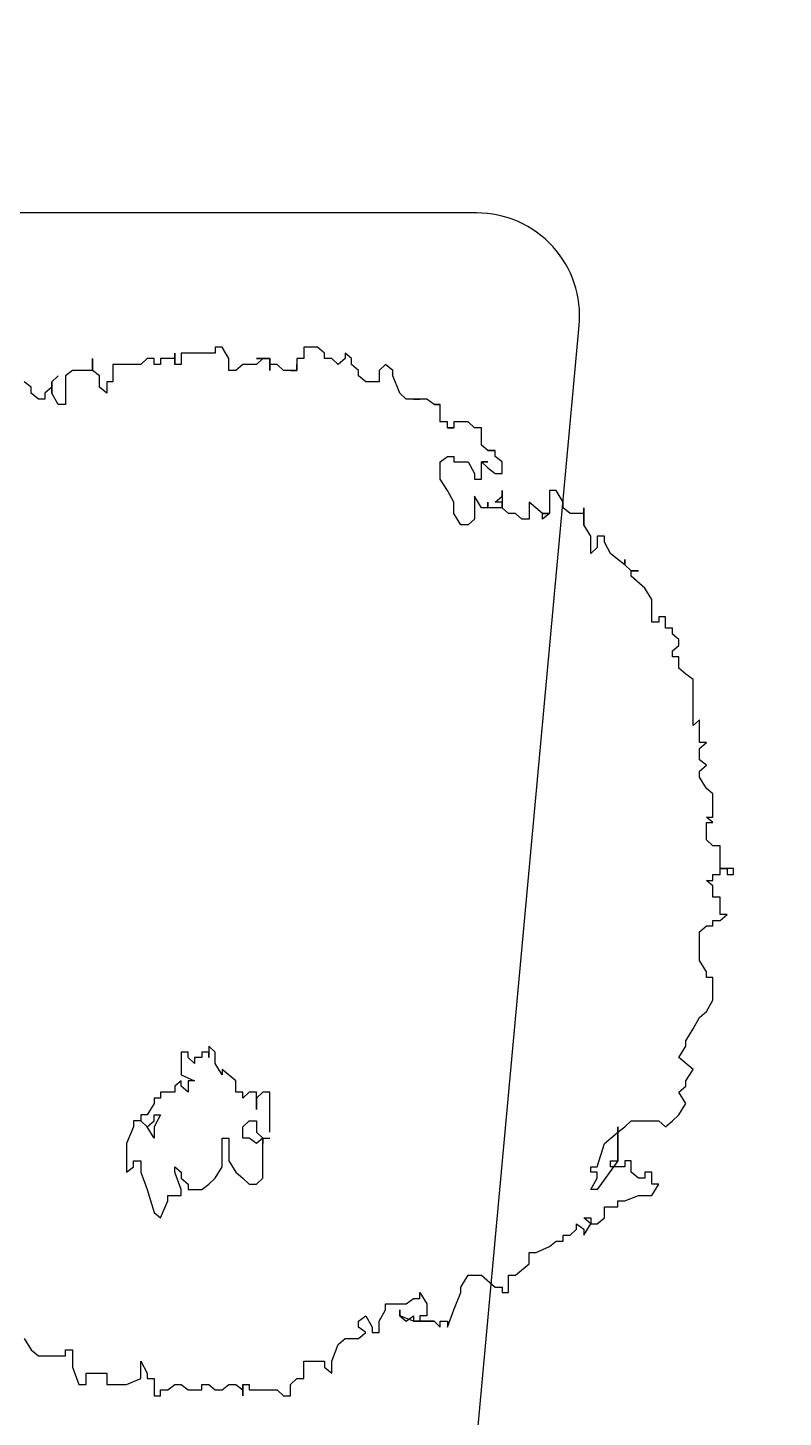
# Model space of a CAD drawing. Extents: x -30 to 1202, y 231 to 898.
# Drawn here: x 169.972 to 172.17, y 352.627 to 356.671 of the extents above; entities that cross this region are included whole.
import ezdxf

# ---------------------------------------------------------------- set-up
doc = ezdxf.new("R2010")
doc.units = 0
doc.header["$LTSCALE"] = 0.04
doc.layers.get('0').update_dxf_attribs({"linetype": 'CONTINUOUS'})
for name, color, linetype in [('0.1', 1, 'CONTINUOUS'), ('0.5', 5, 'CONTINUOUS'), ('CONTORXXNP----00', 255, 'CONTINUOUS'), ('PISO', 1, 'CONTINUOUS')]:
    doc.layers.add(name, color=color, linetype=linetype)
doc.styles.get("Standard").update_dxf_attribs({"font": 'romans.shx'})

# ---------------------------------------------------------------- blocks, each defined once
blk = doc.blocks.new('ARB3')
at = {"color": 0}
for p, q in [((0.0136, 0.4913), (0.0078, 0.4913)), ((0.0078, 0.4913), (0.0078, 0.4852)), ((0.0136, 0.4852), (0.0136, 0.4913)), ((0.0078, 0.4782), (-0.0142, 0.4782)), ((-0.0142, 0.4782), (-0.0142, 0.4713)), ((0.0078, 0.4852), (0.0078, 0.4782)), ((0.0078, 0.4782), (0.0078, 0.4852)), ((0.0078, 0.4852), (0.0136, 0.4852)), ((0.0078, 0.4852), (0.0136, 0.4852)), ((0.0136, 0.4782), (0.0078, 0.4782)), ((0.0136, 0.4713), (0.0136, 0.4782)), ((0.0523, 0.4782), (0.0355, 0.4782)), ((0.0355, 0.4782), (0.0355, 0.4713)), ((0.0581, 0.4782), (0.0523, 0.4852)), ((0.0523, 0.4852), (0.0523, 0.4782)), ((0.0581, 0.4713), (0.0581, 0.4782)), ((-0.1085, 0.4583), (-0.1143, 0.4652)), ((-0.1143, 0.4652), (-0.1143, 0.4583)), ((-0.0924, 0.4652), (-0.0975, 0.4583)), ((-0.0866, 0.4583), (-0.0924, 0.4652)), ((-0.0698, 0.4652), (-0.0807, 0.4583)), ((-0.0646, 0.4713), (-0.0698, 0.4652)), ((-0.042, 0.4713), (-0.0646, 0.4713)), ((-0.0368, 0.4713), (-0.042, 0.4652)), ((-0.042, 0.4652), (-0.042, 0.4713)), ((-0.0368, 0.4652), (-0.0368, 0.4713)), ((-0.02, 0.4652), (-0.0368, 0.4652)), ((-0.0142, 0.4713), (-0.02, 0.4652)), ((0.0194, 0.4713), (0.0136, 0.4713)), ((0.0245, 0.4713), (0.0194, 0.4652)), ((0.0194, 0.4652), (0.0194, 0.4713)), ((0.0355, 0.4713), (0.0245, 0.4713)), ((0.0633, 0.4713), (0.0581, 0.4713)), ((0.0633, 0.4652), (0.0633, 0.4713)), ((0.0691, 0.4583), (0.0633, 0.4652)), ((0.1079, 0.4652), (0.0969, 0.4583)), ((0.1137, 0.4652), (0.1079, 0.4652)), ((0.1356, 0.4713), (0.1137, 0.4713)), ((0.1137, 0.4713), (0.1137, 0.4652)), ((0.1466, 0.4652), (0.1356, 0.4713)), ((0.1524, 0.4583), (0.1466, 0.4652)), ((-0.1809, 0.4452), (-0.1867, 0.4383)), ((-0.1757, 0.4521), (-0.1809, 0.4452)), ((-0.1311, 0.4521), (-0.1757, 0.4521)), ((-0.1143, 0.4583), (-0.1363, 0.4583)), ((-0.1363, 0.4583), (-0.1311, 0.4521)), ((-0.0975, 0.4583), (-0.1085, 0.4583)), ((-0.0807, 0.4583), (-0.0866, 0.4583)), ((0.0969, 0.4583), (0.0691, 0.4583)), ((0.1634, 0.4521), (0.1524, 0.4583)), ((0.175, 0.4452), (0.1634, 0.4521)), ((0.1802, 0.4452), (0.175, 0.4452)), ((0.1912, 0.4383), (0.1802, 0.4452)), ((0.2028, 0.4521), (0.1912, 0.4383)), ((0.2138, 0.4452), (0.2028, 0.4521)), ((0.219, 0.4452), (0.2138, 0.4452)), ((0.2248, 0.4383), (0.219, 0.4452)), ((0.2358, 0.4452), (0.2248, 0.4383)), ((0.2467, 0.4383), (0.2358, 0.4452)), ((-0.2196, 0.4321), (-0.2254, 0.4321)), ((-0.2254, 0.4321), (-0.2254, 0.4252)), ((-0.2144, 0.4383), (-0.2196, 0.4321)), ((-0.2086, 0.4383), (-0.2144, 0.4383)), ((-0.2035, 0.4321), (-0.2086, 0.4383)), ((-0.1976, 0.4321), (-0.2035, 0.4321)), ((-0.1867, 0.4383), (-0.1976, 0.4383)), ((-0.1976, 0.4383), (-0.1976, 0.4321)), ((0.2525, 0.4321), (0.2467, 0.4383)), ((0.2584, 0.4252), (0.2525, 0.4321)), ((-0.2254, 0.4252), (-0.2364, 0.4252)), ((-0.2364, 0.4252), (-0.2364, 0.419)), ((-0.2364, 0.419), (-0.2312, 0.419)), ((-0.2312, 0.419), (-0.2312, 0.4121)), ((0.2525, 0.419), (0.2584, 0.4252)), ((0.2525, 0.3921), (0.2525, 0.419)), ((0.3249, 0.4121), (0.3139, 0.419)), ((0.3139, 0.419), (0.3139, 0.4121)), ((-0.2642, 0.4052), (-0.2758, 0.3921)), ((-0.2532, 0.4121), (-0.2642, 0.4052)), ((-0.2312, 0.4121), (-0.2532, 0.4121)), ((0.3139, 0.4121), (0.3023, 0.4121)), ((0.3023, 0.4121), (0.3023, 0.4052)), ((0.3023, 0.4052), (0.3081, 0.4052)), ((0.3081, 0.4052), (0.3081, 0.399)), ((0.3249, 0.399), (0.3249, 0.4121)), ((-0.281, 0.3921), (-0.2868, 0.386)), ((-0.281, 0.3921), (-0.281, 0.399)), ((-0.281, 0.399), (-0.281, 0.3921)), ((-0.2758, 0.3921), (-0.281, 0.3921)), ((0.2584, 0.386), (0.2525, 0.3921)), ((0.3023, 0.3921), (0.2913, 0.3921)), ((0.2913, 0.3921), (0.2913, 0.386)), ((0.3081, 0.399), (0.3023, 0.3921)), ((0.3301, 0.386), (0.3249, 0.399)), ((-0.2919, 0.3791), (-0.2978, 0.3721)), ((-0.2868, 0.386), (-0.2919, 0.386)), ((-0.2919, 0.386), (-0.2868, 0.386)), ((-0.2868, 0.386), (-0.2919, 0.3791)), ((0.2635, 0.3791), (0.2584, 0.386)), ((0.2913, 0.3791), (0.2584, 0.3791)), ((0.2584, 0.3791), (0.2913, 0.3791)), ((0.2745, 0.366), (0.2635, 0.3791)), ((0.2913, 0.386), (0.2971, 0.386)), ((0.2913, 0.3721), (0.2913, 0.3791)), ((0.2913, 0.3791), (0.3191, 0.3591)), ((0.2971, 0.386), (0.2971, 0.3721)), ((0.3301, 0.3791), (0.3301, 0.386)), ((0.3359, 0.3791), (0.3301, 0.3791)), ((0.3359, 0.366), (0.3359, 0.3791)), ((-0.3087, 0.366), (-0.3146, 0.366)), ((-0.3146, 0.366), (-0.3146, 0.3591)), ((-0.2978, 0.3721), (-0.3087, 0.366)), ((0.2971, 0.3591), (0.2745, 0.366)), ((0.2971, 0.3721), (0.2913, 0.3721)), ((0.3468, 0.366), (0.3359, 0.366)), ((0.3527, 0.3591), (0.3468, 0.366)), ((-0.3146, 0.3529), (-0.3255, 0.346)), ((-0.3146, 0.3591), (-0.3036, 0.3591)), ((-0.2978, 0.3529), (-0.3146, 0.3529)), ((-0.3036, 0.3591), (-0.2978, 0.3529)), ((0.2971, 0.3529), (0.2971, 0.3591)), ((0.3023, 0.3529), (0.2971, 0.3529)), ((0.3081, 0.3591), (0.3023, 0.3591)), ((0.3023, 0.3591), (0.3023, 0.3529)), ((0.3191, 0.3529), (0.3081, 0.3591)), ((0.3191, 0.3591), (0.3191, 0.3529)), ((0.3527, 0.3529), (0.3468, 0.346)), ((0.3468, 0.346), (0.3468, 0.3529)), ((0.3468, 0.3529), (0.3527, 0.3529)), ((0.3527, 0.3529), (0.3527, 0.3591)), ((0.3636, 0.346), (0.3527, 0.3529)), ((-0.3255, 0.346), (-0.3423, 0.346)), ((-0.3423, 0.346), (-0.3365, 0.346)), ((-0.3365, 0.346), (-0.3365, 0.3329)), ((0.3527, 0.3391), (0.3578, 0.346)), ((0.3578, 0.3391), (0.3527, 0.3391)), ((0.3578, 0.346), (0.3636, 0.346)), ((0.3636, 0.3329), (0.3578, 0.3391)), ((-0.3475, 0.326), (-0.3591, 0.3191)), ((-0.3423, 0.326), (-0.3475, 0.326)), ((-0.3365, 0.3329), (-0.3423, 0.326)), ((0.3636, 0.326), (0.3636, 0.3329)), ((0.3695, 0.326), (0.3636, 0.326)), ((0.3695, 0.3191), (0.3695, 0.326)), ((-0.3591, 0.3191), (-0.3591, 0.3129)), ((-0.3591, 0.3129), (-0.3365, 0.3129)), ((-0.3365, 0.3129), (-0.3365, 0.306)), ((-0.3365, 0.306), (-0.3365, 0.3129)), ((-0.3365, 0.3129), (-0.3313, 0.306)), ((0.3746, 0.3129), (0.3695, 0.3191)), ((0.3804, 0.2998), (0.3746, 0.3129)), ((-0.3365, 0.306), (-0.3475, 0.2929)), ((-0.3313, 0.306), (-0.3365, 0.306)), ((0.3804, 0.2929), (0.3804, 0.2998)), ((-0.3475, 0.2929), (-0.3313, 0.2929)), ((-0.3313, 0.286), (-0.3365, 0.2799)), ((-0.3313, 0.2929), (-0.3313, 0.286)), ((0.3914, 0.2929), (0.3804, 0.2929)), ((0.4024, 0.2799), (0.3914, 0.2929)), ((-0.3365, 0.2729), (-0.3423, 0.2668)), ((-0.3365, 0.2799), (-0.3365, 0.2729)), ((0.4024, 0.2729), (0.4024, 0.2799)), ((0.4192, 0.2729), (0.4024, 0.2729)), ((0.4192, 0.2668), (0.4192, 0.2729)), ((-0.3921, 0.2599), (-0.3979, 0.2599)), ((-0.3979, 0.2599), (-0.3979, 0.2529)), ((-0.3979, 0.2529), (-0.3979, 0.2599)), ((-0.3979, 0.2599), (-0.3979, 0.2529)), ((-0.3869, 0.2668), (-0.3921, 0.2599)), ((-0.3753, 0.2668), (-0.3869, 0.2668)), ((-0.3811, 0.2529), (-0.3753, 0.2599)), ((-0.3753, 0.2599), (-0.3753, 0.2668)), ((-0.3533, 0.2668), (-0.3591, 0.2668)), ((-0.3591, 0.2668), (-0.3423, 0.2668)), ((-0.3475, 0.2599), (-0.3533, 0.2668)), ((-0.3423, 0.2668), (-0.3475, 0.2668)), ((-0.3475, 0.2668), (-0.3475, 0.2599)), ((-0.3423, 0.2668), (-0.3423, 0.2529)), ((0.4024, 0.2468), (0.414, 0.2599)), ((0.414, 0.2599), (0.414, 0.2668)), ((0.414, 0.2668), (0.4192, 0.2668)), ((-0.403, 0.2468), (-0.4198, 0.2468)), ((-0.4198, 0.2468), (-0.4198, 0.2399)), ((-0.3979, 0.2529), (-0.403, 0.2468)), ((-0.3869, 0.2468), (-0.3869, 0.2529)), ((-0.3869, 0.2529), (-0.3869, 0.2468)), ((-0.3869, 0.2468), (-0.3811, 0.2529)), ((-0.3701, 0.2468), (-0.3869, 0.2468)), ((-0.3701, 0.2399), (-0.3701, 0.2468)), ((-0.3423, 0.2468), (-0.3533, 0.2399)), ((-0.3423, 0.2529), (-0.3475, 0.2529)), ((-0.3475, 0.2529), (-0.3423, 0.2529)), ((-0.3423, 0.2529), (-0.3423, 0.2468)), ((0.4024, 0.2337), (0.4024, 0.2468)), ((-0.4198, 0.2399), (-0.4256, 0.2337)), ((-0.4256, 0.2337), (-0.4256, 0.2199)), ((-0.3869, 0.2337), (-0.3753, 0.2399)), ((-0.3869, 0.2199), (-0.3869, 0.2337)), ((-0.3753, 0.2399), (-0.3701, 0.2399)), ((-0.3533, 0.2399), (-0.3313, 0.2399)), ((-0.3313, 0.2399), (-0.3255, 0.2337)), ((-0.3255, 0.2337), (-0.3255, 0.2268)), ((0.414, 0.2268), (0.4024, 0.2337)), ((-0.4256, 0.2199), (-0.4198, 0.2199)), ((-0.4198, 0.2199), (-0.4198, 0.2137)), ((-0.4198, 0.2137), (-0.4198, 0.2199)), ((-0.4198, 0.2199), (-0.4198, 0.2137)), ((-0.3921, 0.2137), (-0.3921, 0.2199)), ((-0.3921, 0.2199), (-0.3869, 0.2199)), ((-0.3475, 0.2199), (-0.3591, 0.2137)), ((-0.3365, 0.2199), (-0.3475, 0.2199)), ((-0.3255, 0.2268), (-0.3365, 0.2199)), ((0.4192, 0.2268), (0.414, 0.2268)), ((0.436, 0.2199), (0.4192, 0.2268)), ((0.4528, 0.2137), (0.436, 0.2199)), ((-0.4256, 0.2068), (-0.4424, 0.2068)), ((-0.4424, 0.2068), (-0.4424, 0.2007)), ((-0.4424, 0.2007), (-0.4424, 0.2068)), ((-0.4424, 0.2068), (-0.4424, 0.2007)), ((-0.4198, 0.2137), (-0.4256, 0.2137)), ((-0.4256, 0.2137), (-0.4256, 0.2068)), ((-0.3869, 0.2068), (-0.3921, 0.2137)), ((-0.3701, 0.2068), (-0.3869, 0.2068)), ((-0.3591, 0.2137), (-0.3701, 0.2068)), ((0.447, 0.2068), (0.447, 0.2137)), ((0.447, 0.2137), (0.4528, 0.2137)), ((0.447, 0.2007), (0.4528, 0.2068)), ((0.4528, 0.2068), (0.447, 0.2068)), ((-0.4424, 0.2007), (-0.4476, 0.1937)), ((-0.4476, 0.1937), (-0.4476, 0.1807)), ((0.4192, 0.1868), (0.4302, 0.1937)), ((0.4302, 0.1937), (0.4418, 0.1937)), ((0.4418, 0.1937), (0.4418, 0.1868)), ((0.447, 0.1807), (0.447, 0.2007)), ((-0.4476, 0.1807), (-0.4476, 0.1868)), ((-0.4476, 0.1868), (-0.4476, 0.1737)), ((0.425, 0.1868), (0.4192, 0.1868)), ((0.425, 0.1807), (0.425, 0.1868)), ((0.4302, 0.1737), (0.425, 0.1807)), ((0.4418, 0.1868), (0.447, 0.1868)), ((0.447, 0.1807), (0.4418, 0.1676)), ((0.447, 0.1737), (0.4418, 0.1807)), ((0.4418, 0.1807), (0.447, 0.1807)), ((0.447, 0.1868), (0.447, 0.1807)), ((-0.4534, 0.1676), (-0.4702, 0.1607)), ((-0.4476, 0.1737), (-0.4534, 0.1676)), ((0.4302, 0.1537), (0.4302, 0.1737)), ((0.4418, 0.1676), (0.436, 0.1676)), ((0.436, 0.1676), (0.4418, 0.1676)), ((0.4418, 0.1676), (0.447, 0.1737)), ((-0.4754, 0.1607), (-0.4812, 0.1537)), ((-0.4812, 0.1537), (-0.4754, 0.1476)), ((-0.4702, 0.1607), (-0.4754, 0.1607)), ((0.436, 0.1537), (0.4302, 0.1537)), ((0.447, 0.1476), (0.436, 0.1537)), ((-0.4754, 0.1476), (-0.4644, 0.1476)), ((-0.4644, 0.1476), (-0.4644, 0.1345)), ((0.4418, 0.1345), (0.4528, 0.1407)), ((0.4579, 0.1476), (0.447, 0.1476)), ((0.4528, 0.1407), (0.4579, 0.1407)), ((0.4579, 0.1407), (0.4579, 0.1476)), ((-0.4754, 0.1276), (-0.4812, 0.1207)), ((-0.4702, 0.1276), (-0.4754, 0.1276)), ((-0.4644, 0.1345), (-0.4702, 0.1276)), ((0.447, 0.1276), (0.4418, 0.1345)), ((0.4528, 0.1276), (0.447, 0.1276)), ((0.4579, 0.1345), (0.4528, 0.1276)), ((0.4638, 0.1276), (0.4579, 0.1345)), ((0.4638, 0.1145), (0.4638, 0.1276)), ((-0.487, 0.1207), (-0.4922, 0.1145)), ((-0.4922, 0.1145), (-0.487, 0.1145)), ((-0.4812, 0.1207), (-0.487, 0.1207)), ((-0.487, 0.1145), (-0.4812, 0.1076)), ((0.4696, 0.1076), (0.4638, 0.1145)), ((-0.487, 0.0945), (-0.4922, 0.0945)), ((-0.4812, 0.1076), (-0.487, 0.1015)), ((-0.487, 0.1015), (-0.487, 0.0945)), ((0.4857, 0.1015), (0.4696, 0.1076)), ((0.4973, 0.1015), (0.4857, 0.1015)), ((0.4857, 0.0745), (0.4857, 0.0945)), ((0.4857, 0.0945), (0.4915, 0.0945)), ((0.4915, 0.0945), (0.4973, 0.1015)), ((-0.498, 0.0745), (-0.487, 0.0745)), ((-0.487, 0.0745), (-0.487, 0.0676)), ((-0.487, 0.0676), (-0.4754, 0.0676)), ((-0.4754, 0.0676), (-0.4812, 0.0676)), ((-0.4812, 0.0676), (-0.4754, 0.0676)), ((-0.4754, 0.0676), (-0.4754, 0.0615)), ((-0.4754, 0.0615), (-0.4754, 0.0676)), ((-0.4754, 0.0676), (-0.4754, 0.0546)), ((0.5025, 0.0745), (0.4857, 0.0745)), ((0.5025, 0.0676), (0.5025, 0.0745)), ((0.5083, 0.0615), (0.5025, 0.0676)), ((-0.4754, 0.0546), (-0.4812, 0.0484)), ((0.5193, 0.0615), (0.5083, 0.0615)), ((0.5135, 0.0484), (0.5193, 0.0546)), ((0.5193, 0.0546), (0.5193, 0.0615)), ((-0.4754, 0.0415), (-0.487, 0.0415)), ((-0.487, 0.0415), (-0.487, 0.0284)), ((-0.4812, 0.0484), (-0.4812, 0.0415)), ((-0.4812, 0.0415), (-0.4754, 0.0415)), ((0.2635, 0.0415), (0.2248, 0.0415)), ((0.2248, 0.0415), (0.2248, 0.0346)), ((0.2693, 0.0346), (0.2693, 0.0415)), ((0.5135, 0.0215), (0.5135, 0.0484)), ((-0.487, 0.0284), (-0.487, 0.0346)), ((-0.487, 0.0346), (-0.4812, 0.0284)), ((-0.4812, 0.0284), (-0.4812, 0.0153)), ((0.2248, 0.0346), (0.2306, 0.0284)), ((0.2416, 0.0284), (0.2248, 0.0284)), ((0.2248, 0.0284), (0.2248, 0.0215)), ((0.2306, 0.0284), (0.2416, 0.0284)), ((0.2525, 0.0215), (0.2525, 0.0284)), ((0.2525, 0.0284), (0.2635, 0.0284)), ((0.2635, 0.0284), (0.2693, 0.0346)), ((0.3081, 0.0346), (0.2693, 0.0346)), ((0.2693, 0.0346), (0.2745, 0.0284)), ((0.2693, 0.0346), (0.2745, 0.0346)), ((0.2745, 0.0346), (0.2693, 0.0346)), ((0.2745, 0.0284), (0.2693, 0.0215)), ((0.3139, 0.0284), (0.3081, 0.0346)), ((0.3139, 0.0215), (0.3139, 0.0284)), ((-0.4812, 0.0153), (-0.4754, 0.0084)), ((0.2248, 0.0215), (0.2306, 0.0153)), ((0.2306, 0.0153), (0.2248, 0.0153)), ((0.2248, 0.0153), (0.2248, 0.0084)), ((0.2584, 0.0153), (0.2525, 0.0215)), ((0.2693, 0.0153), (0.2584, 0.0153)), ((0.2693, 0.0215), (0.2693, 0.0153)), ((0.3023, 0.0084), (0.3081, 0.0153)), ((0.3081, 0.0153), (0.3139, 0.0215)), ((0.5083, 0.0153), (0.5083, 0.0215)), ((0.5083, 0.0215), (0.5135, 0.0215)), ((0.5083, 0.0084), (0.5135, 0.0153)), ((0.5193, 0.0153), (0.5083, 0.0153)), ((0.5135, 0.0153), (0.5193, 0.0153)), ((-0.487, 0.0015), (-0.498, -0.0047)), ((-0.4754, 0.0015), (-0.487, 0.0015)), ((-0.4754, 0.0084), (-0.4754, 0.0015)), ((0.2138, 0.0084), (0.2028, -0.0047)), ((0.2248, 0.0084), (0.2138, 0.0084)), ((0.2693, -0.0047), (0.2693, 0.0015)), ((0.2693, 0.0015), (0.2913, 0.0015)), ((0.2913, 0.0015), (0.3023, 0.0084)), ((0.5083, 0.0015), (0.5083, 0.0084)), ((0.5135, -0.0047), (0.5083, 0.0015)), ((0.186, -0.0116), (0.1802, -0.0177)), ((0.197, -0.0116), (0.186, -0.0116)), ((0.208, -0.0047), (0.197, -0.0116)), ((0.2028, -0.0047), (0.208, -0.0047)), ((0.2971, -0.0047), (0.2693, -0.0047)), ((0.3081, -0.0116), (0.2971, -0.0047)), ((0.3139, -0.0177), (0.3081, -0.0116)), ((0.5083, -0.0177), (0.5135, -0.0116)), ((0.5135, -0.0116), (0.5135, -0.0047)), ((0.1802, -0.0177), (0.1912, -0.0177)), ((0.1912, -0.0177), (0.186, -0.0177)), ((0.186, -0.0177), (0.186, -0.0247)), ((0.186, -0.0247), (0.1912, -0.0247)), ((0.1912, -0.0247), (0.1912, -0.0316)), ((0.3191, -0.0247), (0.3139, -0.0177)), ((0.3191, -0.0377), (0.3191, -0.0247)), ((0.5083, -0.0247), (0.5083, -0.0177)), ((0.5135, -0.0247), (0.5083, -0.0247)), ((0.5135, -0.0377), (0.5135, -0.0247)), ((0.1912, -0.0377), (0.186, -0.0377)), ((0.186, -0.0377), (0.186, -0.0446)), ((0.1912, -0.0316), (0.197, -0.0316)), ((0.197, -0.0316), (0.1912, -0.0377)), ((0.208, -0.0446), (0.2138, -0.0316)), ((0.2138, -0.0316), (0.2138, -0.0377)), ((0.2138, -0.0377), (0.2248, -0.0377)), ((0.2248, -0.0377), (0.219, -0.0446)), ((0.3081, -0.0446), (0.3139, -0.0377)), ((0.3139, -0.0377), (0.3191, -0.0377)), ((0.5083, -0.0446), (0.5135, -0.0377)), ((-0.4922, -0.0446), (-0.4812, -0.0446)), ((-0.4812, -0.0508), (-0.4922, -0.0508)), ((-0.4922, -0.0508), (-0.487, -0.0508)), ((-0.487, -0.0508), (-0.487, -0.0646)), ((-0.4812, -0.0446), (-0.4812, -0.0508)), ((0.186, -0.0446), (0.208, -0.0446)), ((0.219, -0.0446), (0.2138, -0.0446)), ((0.2138, -0.0446), (0.219, -0.0508)), ((0.219, -0.0508), (0.2248, -0.0508)), ((0.2248, -0.0508), (0.2248, -0.0646)), ((0.2971, -0.0508), (0.3023, -0.0446)), ((0.3023, -0.0508), (0.2971, -0.0508)), ((0.3191, -0.0446), (0.3023, -0.0508)), ((0.3023, -0.0446), (0.3081, -0.0446)), ((0.3249, -0.0446), (0.3191, -0.0446)), ((0.3249, -0.0577), (0.3249, -0.0446)), ((0.5083, -0.0508), (0.5083, -0.0446)), ((0.5135, -0.0577), (0.5083, -0.0508)), ((-0.487, -0.0646), (-0.4812, -0.0646)), ((-0.4812, -0.0646), (-0.4812, -0.0708)), ((0.2248, -0.0646), (0.2306, -0.0646)), ((0.2306, -0.0646), (0.2306, -0.0708)), ((0.2467, -0.0708), (0.2467, -0.0646)), ((0.2467, -0.0646), (0.2584, -0.0708)), ((0.3301, -0.0577), (0.3249, -0.0577)), ((0.3468, -0.0646), (0.3301, -0.0577)), ((0.3417, -0.0708), (0.3468, -0.0646)), ((0.5135, -0.0646), (0.5135, -0.0577)), ((0.5193, -0.0646), (0.5135, -0.0646)), ((0.5193, -0.0708), (0.5193, -0.0646)), ((-0.4812, -0.0708), (-0.487, -0.0708)), ((-0.487, -0.0708), (-0.487, -0.0777)), ((-0.487, -0.0777), (-0.4812, -0.0839)), ((0.2306, -0.0708), (0.2358, -0.0708)), ((0.2358, -0.0708), (0.2467, -0.0777)), ((0.2525, -0.0708), (0.2467, -0.0708)), ((0.2467, -0.0777), (0.2467, -0.0839)), ((0.2584, -0.0777), (0.2525, -0.0708)), ((0.2525, -0.0839), (0.2584, -0.0777)), ((0.2584, -0.0777), (0.2525, -0.0839)), ((0.2584, -0.0708), (0.2693, -0.0708)), ((0.2693, -0.0708), (0.2584, -0.0777)), ((0.3023, -0.0839), (0.3191, -0.0777)), ((0.3191, -0.0777), (0.3417, -0.0708)), ((0.4857, -0.0839), (0.4973, -0.0777)), ((0.4973, -0.0777), (0.5025, -0.0777)), ((0.5025, -0.0777), (0.5025, -0.0708)), ((0.5025, -0.0708), (0.5193, -0.0708)), ((-0.4812, -0.0839), (-0.4812, -0.1108)), ((0.2467, -0.0839), (0.2525, -0.0839)), ((0.2525, -0.0839), (0.2525, -0.0908)), ((0.2525, -0.0908), (0.2584, -0.0908)), ((0.2584, -0.0908), (0.2745, -0.0977)), ((0.2913, -0.0908), (0.2913, -0.0839)), ((0.2913, -0.0839), (0.3023, -0.0839)), ((0.2971, -0.0908), (0.2913, -0.0908)), ((0.3023, -0.0977), (0.2971, -0.0908)), ((0.5025, -0.0839), (0.4857, -0.0839)), ((0.5083, -0.0977), (0.5025, -0.0839)), ((0.2745, -0.0977), (0.3023, -0.0977)), ((0.5083, -0.1169), (0.5083, -0.0977)), ((-0.4812, -0.1108), (-0.4644, -0.1108)), ((-0.4644, -0.1108), (-0.4644, -0.1169)), ((-0.4644, -0.1169), (-0.4534, -0.1169)), ((-0.4534, -0.1169), (-0.4592, -0.1238)), ((0.4973, -0.1369), (0.4973, -0.1169)), ((0.4973, -0.1169), (0.5083, -0.1169)), ((-0.4754, -0.1308), (-0.487, -0.1308)), ((-0.487, -0.1308), (-0.4754, -0.1308)), ((-0.4702, -0.1238), (-0.4754, -0.1308)), ((-0.4754, -0.1308), (-0.4754, -0.15)), ((-0.4592, -0.1238), (-0.4702, -0.1238)), ((0.4915, -0.15), (0.5083, -0.1438)), ((0.5083, -0.1369), (0.4973, -0.1369)), ((0.5083, -0.1438), (0.5083, -0.1369)), ((-0.4754, -0.15), (-0.4702, -0.1569)), ((-0.4702, -0.1569), (-0.4424, -0.1569)), ((-0.4424, -0.1569), (-0.4424, -0.1638)), ((0.4747, -0.1569), (0.4747, -0.15)), ((0.4747, -0.15), (0.4915, -0.15)), ((0.4805, -0.1569), (0.4747, -0.1569)), ((0.4805, -0.1831), (0.4805, -0.1569)), ((-0.4644, -0.17), (-0.4702, -0.1638)), ((-0.4702, -0.1638), (-0.4644, -0.17)), ((-0.4534, -0.17), (-0.4644, -0.17)), ((-0.4644, -0.17), (-0.4592, -0.17)), ((-0.4592, -0.17), (-0.4534, -0.1769)), ((-0.4424, -0.1638), (-0.4534, -0.17)), ((-0.4534, -0.1769), (-0.4476, -0.1769)), ((-0.4476, -0.1831), (-0.4534, -0.19)), ((-0.4476, -0.1769), (-0.4476, -0.1831)), ((0.4747, -0.19), (0.4805, -0.1831)), ((-0.4592, -0.19), (-0.4644, -0.1969)), ((-0.4534, -0.19), (-0.4592, -0.19)), ((0.4638, -0.1969), (0.4747, -0.19))]:
    blk.add_line(p, q, dxfattribs=at)
for p, q in [((-0.4922, 0.0945), (-0.498, 0.0876)), ((-0.498, 0.0876), (-0.498, 0.0745)), ((-0.498, -0.0047), (-0.498, -0.0116)), ((-0.498, -0.0116), (-0.4922, -0.0116)), ((-0.4922, -0.0116), (-0.4922, -0.0446))]:
    blk.add_line(p, q)
at = {"layer": 'CONTORXXNP----00'}
for p, q in [((-0.0142, 0.4782), (-0.0142, 0.4713)), ((0.0078, 0.4782), (-0.0142, 0.4782)), ((0.0136, 0.4782), (0.0078, 0.4782)), ((0.0136, 0.4713), (0.0136, 0.4782)), ((0.0355, 0.4782), (0.0355, 0.4713)), ((0.0523, 0.4782), (0.0355, 0.4782)), ((0.0523, 0.4852), (0.0523, 0.4782)), ((0.0581, 0.4782), (0.0523, 0.4852)), ((0.0581, 0.4713), (0.0581, 0.4782)), ((-0.1143, 0.4652), (-0.1143, 0.4583)), ((-0.1085, 0.4583), (-0.1143, 0.4652)), ((-0.0924, 0.4652), (-0.0975, 0.4583)), ((-0.0866, 0.4583), (-0.0924, 0.4652)), ((-0.0698, 0.4652), (-0.0807, 0.4583)), ((-0.0646, 0.4713), (-0.0698, 0.4652)), ((-0.042, 0.4713), (-0.0646, 0.4713)), ((-0.042, 0.4652), (-0.042, 0.4713)), ((-0.0368, 0.4713), (-0.042, 0.4652)), ((-0.0368, 0.4652), (-0.0368, 0.4713)), ((-0.02, 0.4652), (-0.0368, 0.4652)), ((-0.0142, 0.4713), (-0.02, 0.4652)), ((0.0194, 0.4713), (0.0136, 0.4713)), ((0.0194, 0.4652), (0.0194, 0.4713)), ((0.0245, 0.4713), (0.0194, 0.4652)), ((0.0355, 0.4713), (0.0245, 0.4713)), ((0.0633, 0.4713), (0.0581, 0.4713)), ((0.0633, 0.4652), (0.0633, 0.4713)), ((0.0691, 0.4583), (0.0633, 0.4652)), ((0.1079, 0.4652), (0.0969, 0.4583)), ((0.1137, 0.4652), (0.1079, 0.4652)), ((0.1137, 0.4713), (0.1137, 0.4652)), ((0.1356, 0.4713), (0.1137, 0.4713)), ((0.1466, 0.4652), (0.1356, 0.4713)), ((0.1524, 0.4583), (0.1466, 0.4652)), ((-0.1809, 0.4452), (-0.1867, 0.4383)), ((-0.1757, 0.4521), (-0.1809, 0.4452)), ((-0.1311, 0.4521), (-0.1757, 0.4521)), ((-0.1363, 0.4583), (-0.1311, 0.4521)), ((-0.1143, 0.4583), (-0.1363, 0.4583)), ((-0.0975, 0.4583), (-0.1085, 0.4583)), ((-0.0807, 0.4583), (-0.0866, 0.4583)), ((0.0969, 0.4583), (0.0691, 0.4583)), ((0.1634, 0.4521), (0.1524, 0.4583)), ((0.175, 0.4452), (0.1634, 0.4521)), ((0.1802, 0.4452), (0.175, 0.4452)), ((0.1912, 0.4383), (0.1802, 0.4452)), ((0.2028, 0.4521), (0.1912, 0.4383)), ((0.2138, 0.4452), (0.2028, 0.4521)), ((0.219, 0.4452), (0.2138, 0.4452)), ((0.2248, 0.4383), (0.219, 0.4452)), ((0.2358, 0.4452), (0.2248, 0.4383)), ((0.2467, 0.4383), (0.2358, 0.4452)), ((-0.2254, 0.4321), (-0.2254, 0.4252)), ((-0.2196, 0.4321), (-0.2254, 0.4321)), ((-0.2144, 0.4383), (-0.2196, 0.4321)), ((-0.2086, 0.4383), (-0.2144, 0.4383)), ((-0.2035, 0.4321), (-0.2086, 0.4383)), ((-0.1976, 0.4321), (-0.2035, 0.4321)), ((-0.1976, 0.4383), (-0.1976, 0.4321)), ((-0.1867, 0.4383), (-0.1976, 0.4383)), ((0.2525, 0.4321), (0.2467, 0.4383)), ((0.2584, 0.4252), (0.2525, 0.4321)), ((-0.2364, 0.4252), (-0.2364, 0.419)), ((-0.2254, 0.4252), (-0.2364, 0.4252)), ((-0.2364, 0.419), (-0.2312, 0.419)), ((-0.2312, 0.419), (-0.2312, 0.4121)), ((0.2525, 0.419), (0.2584, 0.4252)), ((0.2525, 0.3921), (0.2525, 0.419)), ((0.3139, 0.419), (0.3139, 0.4121)), ((0.3249, 0.4121), (0.3139, 0.419)), ((-0.2642, 0.4052), (-0.2758, 0.3921)), ((-0.2532, 0.4121), (-0.2642, 0.4052)), ((-0.2312, 0.4121), (-0.2532, 0.4121)), ((0.3023, 0.4121), (0.3023, 0.4052)), ((0.3139, 0.4121), (0.3023, 0.4121)), ((0.3023, 0.4052), (0.3081, 0.4052)), ((0.3081, 0.4052), (0.3081, 0.399)), ((0.3249, 0.399), (0.3249, 0.4121)), ((-0.281, 0.3921), (-0.2868, 0.386)), ((-0.2758, 0.3921), (-0.281, 0.3921)), ((0.2584, 0.386), (0.2525, 0.3921)), ((0.2913, 0.3921), (0.2913, 0.386)), ((0.3023, 0.3921), (0.2913, 0.3921)), ((0.3081, 0.399), (0.3023, 0.3921)), ((0.3301, 0.386), (0.3249, 0.399)), ((-0.2919, 0.3791), (-0.2978, 0.3721)), ((-0.2868, 0.386), (-0.2919, 0.3791)), ((0.2635, 0.3791), (0.2584, 0.386)), ((0.2745, 0.366), (0.2635, 0.3791)), ((0.2913, 0.386), (0.2971, 0.386)), ((0.2971, 0.386), (0.2971, 0.3749)), ((0.3301, 0.3791), (0.3301, 0.386)), ((0.3359, 0.3791), (0.3301, 0.3791)), ((0.3359, 0.366), (0.3359, 0.3791)), ((-0.3146, 0.366), (-0.3146, 0.3591)), ((-0.3087, 0.366), (-0.3146, 0.366)), ((-0.2978, 0.3721), (-0.3087, 0.366)), ((0.2971, 0.3591), (0.2745, 0.366)), ((0.2971, 0.3749), (0.3191, 0.3591)), ((0.3468, 0.366), (0.3359, 0.366)), ((0.3527, 0.3591), (0.3468, 0.366)), ((-0.3146, 0.3529), (-0.3255, 0.346)), ((-0.3146, 0.3591), (-0.3036, 0.3591)), ((-0.2978, 0.3529), (-0.3146, 0.3529)), ((-0.3036, 0.3591), (-0.2978, 0.3529)), ((0.2971, 0.3529), (0.2971, 0.3591)), ((0.3023, 0.3529), (0.2971, 0.3529)), ((0.3023, 0.3591), (0.3023, 0.3529)), ((0.3081, 0.3591), (0.3023, 0.3591)), ((0.3191, 0.3529), (0.3081, 0.3591)), ((0.3191, 0.3591), (0.3191, 0.3529)), ((0.3527, 0.3529), (0.3527, 0.3591)), ((0.3636, 0.346), (0.3527, 0.3529)), ((-0.3365, 0.346), (-0.3255, 0.346)), ((-0.3365, 0.346), (-0.3365, 0.3329)), ((0.3527, 0.3391), (0.3578, 0.346)), ((0.3578, 0.3391), (0.3527, 0.3391)), ((0.3578, 0.346), (0.3636, 0.346)), ((0.3636, 0.3329), (0.3578, 0.3391)), ((-0.3475, 0.326), (-0.3591, 0.3191)), ((-0.3423, 0.326), (-0.3475, 0.326)), ((-0.3365, 0.3329), (-0.3423, 0.326)), ((0.3636, 0.326), (0.3636, 0.3329)), ((0.3695, 0.326), (0.3636, 0.326)), ((0.3695, 0.3191), (0.3695, 0.326)), ((-0.3591, 0.3191), (-0.3591, 0.3129)), ((-0.3591, 0.3129), (-0.3365, 0.3129)), ((-0.3365, 0.306), (-0.3365, 0.3129)), ((-0.3365, 0.3129), (-0.3365, 0.306)), ((0.3746, 0.3129), (0.3695, 0.3191)), ((0.3804, 0.2998), (0.3746, 0.3129)), ((-0.3365, 0.306), (-0.3475, 0.2929)), ((0.3804, 0.2929), (0.3804, 0.2998)), ((-0.3475, 0.2929), (-0.3313, 0.2929)), ((-0.3313, 0.286), (-0.3365, 0.2799)), ((-0.3313, 0.2929), (-0.3313, 0.286)), ((0.3914, 0.2929), (0.3804, 0.2929)), ((0.4024, 0.2799), (0.3914, 0.2929)), ((-0.3365, 0.2729), (-0.3423, 0.2668)), ((-0.3365, 0.2799), (-0.3365, 0.2729)), ((0.4024, 0.2729), (0.4024, 0.2799)), ((0.4192, 0.2729), (0.4024, 0.2729)), ((0.4192, 0.2668), (0.4192, 0.2729)), ((-0.3979, 0.2599), (-0.3979, 0.2529)), ((-0.3979, 0.2529), (-0.3979, 0.2599)), ((-0.3979, 0.2599), (-0.3979, 0.2529)), ((-0.3921, 0.2599), (-0.3979, 0.2599)), ((-0.3869, 0.2668), (-0.3921, 0.2599)), ((-0.3753, 0.2668), (-0.3869, 0.2668)), ((-0.3811, 0.2529), (-0.3753, 0.2599)), ((-0.3753, 0.2599), (-0.3753, 0.2668)), ((-0.3423, 0.2668), (-0.3423, 0.2529)), ((0.4024, 0.2468), (0.414, 0.2599)), ((0.414, 0.2668), (0.4192, 0.2668)), ((0.414, 0.2599), (0.414, 0.2668)), ((-0.4198, 0.2468), (-0.4198, 0.2399)), ((-0.403, 0.2468), (-0.4198, 0.2468)), ((-0.3979, 0.2529), (-0.403, 0.2468)), ((-0.3869, 0.2468), (-0.3811, 0.2529)), ((-0.3701, 0.2468), (-0.3869, 0.2468)), ((-0.3701, 0.2399), (-0.3701, 0.2468)), ((-0.3423, 0.2468), (-0.3533, 0.2399)), ((-0.3423, 0.2529), (-0.3423, 0.2468)), ((0.4024, 0.2337), (0.4024, 0.2468)), ((-0.4198, 0.2399), (-0.4256, 0.2337)), ((-0.4256, 0.2337), (-0.4256, 0.2199)), ((-0.3869, 0.2337), (-0.3753, 0.2399)), ((-0.3869, 0.2199), (-0.3869, 0.2337)), ((-0.3753, 0.2399), (-0.3701, 0.2399)), ((-0.3533, 0.2399), (-0.3313, 0.2399)), ((-0.3313, 0.2399), (-0.3255, 0.2337)), ((-0.3255, 0.2337), (-0.3255, 0.2268)), ((0.414, 0.2268), (0.4024, 0.2337)), ((-0.4256, 0.2199), (-0.4198, 0.2199)), ((-0.4198, 0.2199), (-0.4198, 0.2137)), ((-0.4198, 0.2137), (-0.4198, 0.2199)), ((-0.4198, 0.2199), (-0.4198, 0.2137)), ((-0.3921, 0.2199), (-0.3869, 0.2199)), ((-0.3921, 0.2137), (-0.3921, 0.2199)), ((-0.3475, 0.2199), (-0.3591, 0.2137)), ((-0.3365, 0.2199), (-0.3475, 0.2199)), ((-0.3255, 0.2268), (-0.3365, 0.2199)), ((0.4192, 0.2268), (0.414, 0.2268)), ((0.436, 0.2199), (0.4192, 0.2268)), ((0.4528, 0.2137), (0.436, 0.2199)), ((-0.4424, 0.2068), (-0.4424, 0.2007)), ((-0.4424, 0.2007), (-0.4424, 0.2068)), ((-0.4424, 0.2068), (-0.4424, 0.2007)), ((-0.4256, 0.2068), (-0.4424, 0.2068)), ((-0.4256, 0.2137), (-0.4256, 0.2068)), ((-0.4198, 0.2137), (-0.4256, 0.2137)), ((-0.3869, 0.2068), (-0.3921, 0.2137)), ((-0.3701, 0.2068), (-0.3869, 0.2068)), ((-0.3591, 0.2137), (-0.3701, 0.2068)), ((0.447, 0.2137), (0.4528, 0.2137)), ((0.447, 0.2068), (0.447, 0.2137)), ((0.4528, 0.2068), (0.447, 0.2068)), ((0.447, 0.2007), (0.4528, 0.2068)), ((-0.4424, 0.2007), (-0.4476, 0.1937)), ((-0.4476, 0.1937), (-0.4476, 0.1807)), ((0.4192, 0.1868), (0.4302, 0.1937)), ((0.4302, 0.1937), (0.4418, 0.1937)), ((0.4418, 0.1937), (0.4418, 0.1868)), ((0.447, 0.2007), (0.447, 0.1868)), ((-0.4476, 0.1868), (-0.4476, 0.1737)), ((-0.4476, 0.1807), (-0.4476, 0.1868)), ((0.425, 0.1868), (0.4192, 0.1868)), ((0.425, 0.1807), (0.425, 0.1868)), ((0.4302, 0.1737), (0.425, 0.1807)), ((0.4418, 0.1868), (0.447, 0.1868)), ((-0.4534, 0.1676), (-0.4702, 0.1607)), ((-0.4476, 0.1737), (-0.4534, 0.1676)), ((0.4302, 0.1537), (0.4302, 0.1737)), ((-0.4754, 0.1607), (-0.4812, 0.1537)), ((-0.4812, 0.1537), (-0.4754, 0.1476)), ((-0.4702, 0.1607), (-0.4754, 0.1607)), ((0.436, 0.1537), (0.4302, 0.1537)), ((0.447, 0.1476), (0.436, 0.1537)), ((-0.4754, 0.1476), (-0.4644, 0.1476)), ((-0.4644, 0.1476), (-0.4644, 0.1345)), ((0.4418, 0.1345), (0.4528, 0.1407)), ((0.4579, 0.1476), (0.447, 0.1476)), ((0.4528, 0.1407), (0.4579, 0.1407)), ((0.4579, 0.1407), (0.4579, 0.1476)), ((-0.4754, 0.1276), (-0.4812, 0.1207)), ((-0.4702, 0.1276), (-0.4754, 0.1276)), ((-0.4644, 0.1345), (-0.4702, 0.1276)), ((0.447, 0.1276), (0.4418, 0.1345)), ((0.4528, 0.1276), (0.447, 0.1276)), ((0.4579, 0.1345), (0.4528, 0.1276)), ((0.4638, 0.1276), (0.4579, 0.1345)), ((0.4638, 0.1145), (0.4638, 0.1276)), ((-0.487, 0.1207), (-0.4922, 0.1145)), ((-0.4922, 0.1145), (-0.487, 0.1145)), ((-0.4812, 0.1207), (-0.487, 0.1207)), ((-0.487, 0.1145), (-0.4812, 0.1076)), ((0.4696, 0.1076), (0.4638, 0.1145)), ((-0.4922, 0.0945), (-0.498, 0.0876)), ((-0.487, 0.0945), (-0.4922, 0.0945)), ((-0.4812, 0.1076), (-0.487, 0.1015)), ((-0.487, 0.1015), (-0.487, 0.0945)), ((0.4857, 0.1015), (0.4696, 0.1076)), ((0.4973, 0.1015), (0.4857, 0.1015)), ((0.4857, 0.0945), (0.4915, 0.0945)), ((0.4857, 0.0745), (0.4857, 0.0945)), ((0.4915, 0.0945), (0.4973, 0.1015)), ((-0.498, 0.0876), (-0.498, 0.0745)), ((-0.498, 0.0745), (-0.487, 0.0745)), ((-0.487, 0.0745), (-0.487, 0.0676)), ((-0.487, 0.0676), (-0.4754, 0.0676)), ((-0.4812, 0.0676), (-0.4754, 0.0676)), ((-0.4754, 0.0676), (-0.4812, 0.0676)), ((-0.4754, 0.0676), (-0.4754, 0.0546)), ((-0.4754, 0.0615), (-0.4754, 0.0676)), ((-0.4754, 0.0676), (-0.4754, 0.0615)), ((0.5025, 0.0745), (0.4857, 0.0745)), ((0.5025, 0.0676), (0.5025, 0.0745)), ((0.5083, 0.0615), (0.5025, 0.0676)), ((-0.4754, 0.0546), (-0.4812, 0.0484)), ((0.5193, 0.0615), (0.5083, 0.0615)), ((0.5135, 0.0484), (0.5193, 0.0546)), ((0.5193, 0.0546), (0.5193, 0.0615)), ((-0.487, 0.0415), (-0.4812, 0.0415)), ((-0.487, 0.0346), (-0.487, 0.0415)), ((-0.4812, 0.0484), (-0.4812, 0.0415)), ((0.5135, 0.0215), (0.5135, 0.0484)), ((-0.487, 0.0346), (-0.4812, 0.0284)), ((-0.4812, 0.0284), (-0.4812, 0.0153)), ((-0.4812, 0.0153), (-0.4754, 0.0084)), ((0.5083, 0.0215), (0.5135, 0.0215)), ((0.5083, 0.0153), (0.5083, 0.0215)), ((0.5083, 0.0153), (0.5135, 0.0153)), ((0.5083, 0.0084), (0.5135, 0.0153)), ((-0.487, 0.0015), (-0.498, -0.0047)), ((-0.4754, 0.0015), (-0.487, 0.0015)), ((-0.4754, 0.0084), (-0.4754, 0.0015)), ((0.5083, 0.0015), (0.5083, 0.0084)), ((0.5135, -0.0047), (0.5083, 0.0015)), ((-0.498, -0.0047), (-0.498, -0.0116)), ((-0.498, -0.0116), (-0.4922, -0.0116)), ((-0.4922, -0.0116), (-0.4922, -0.0446)), ((0.5083, -0.0177), (0.5135, -0.0116)), ((0.5135, -0.0116), (0.5135, -0.0047)), ((0.5083, -0.0247), (0.5083, -0.0177)), ((0.5135, -0.0247), (0.5083, -0.0247)), ((0.5135, -0.0377), (0.5135, -0.0247)), ((0.5083, -0.0446), (0.5135, -0.0377)), ((-0.4922, -0.0446), (-0.4812, -0.0446)), ((-0.487, -0.0508), (-0.4812, -0.0508)), ((-0.487, -0.0508), (-0.487, -0.0646)), ((-0.4812, -0.0446), (-0.4812, -0.0508)), ((0.5083, -0.0508), (0.5083, -0.0446)), ((0.5135, -0.0577), (0.5083, -0.0508)), ((-0.487, -0.0646), (-0.4812, -0.0646)), ((-0.4812, -0.0646), (-0.4812, -0.0708)), ((0.5135, -0.0646), (0.5135, -0.0577)), ((0.5193, -0.0646), (0.5135, -0.0646)), ((0.5193, -0.0708), (0.5193, -0.0646)), ((-0.487, -0.0708), (-0.487, -0.0777)), ((-0.4812, -0.0708), (-0.487, -0.0708)), ((-0.487, -0.0777), (-0.4812, -0.0839)), ((0.4857, -0.0839), (0.4973, -0.0777)), ((0.4973, -0.0777), (0.5025, -0.0777)), ((0.5025, -0.0708), (0.5193, -0.0708)), ((0.5025, -0.0777), (0.5025, -0.0708)), ((-0.4812, -0.0839), (-0.4812, -0.1108)), ((0.5025, -0.0839), (0.4857, -0.0839)), ((0.5083, -0.0977), (0.5025, -0.0839)), ((0.5083, -0.1169), (0.5083, -0.0977)), ((-0.4812, -0.1108), (-0.4644, -0.1108)), ((-0.4644, -0.1108), (-0.4644, -0.1169)), ((-0.4644, -0.1169), (-0.4534, -0.1169)), ((-0.4534, -0.1169), (-0.4592, -0.1238)), ((0.4973, -0.1169), (0.5083, -0.1169)), ((0.4973, -0.1369), (0.4973, -0.1169)), ((-0.4702, -0.1238), (-0.4754, -0.1308)), ((-0.4754, -0.1308), (-0.4754, -0.15)), ((-0.4592, -0.1238), (-0.4702, -0.1238)), ((0.4915, -0.15), (0.5083, -0.1438)), ((0.5083, -0.1369), (0.4973, -0.1369)), ((0.5083, -0.1438), (0.5083, -0.1369)), ((-0.4754, -0.15), (-0.4702, -0.1569)), ((-0.4702, -0.1569), (-0.4424, -0.1569)), ((-0.4424, -0.1569), (-0.4424, -0.1638)), ((0.4747, -0.15), (0.4915, -0.15)), ((0.4747, -0.1569), (0.4747, -0.15)), ((0.4805, -0.1569), (0.4747, -0.1569)), ((0.4805, -0.1831), (0.4805, -0.1569)), ((-0.4592, -0.17), (-0.4534, -0.17)), ((-0.4592, -0.17), (-0.4534, -0.1769)), ((-0.4424, -0.1638), (-0.4534, -0.17)), ((-0.4534, -0.1769), (-0.4476, -0.1769)), ((-0.4476, -0.1831), (-0.4534, -0.19)), ((-0.4476, -0.1769), (-0.4476, -0.1831)), ((0.4747, -0.19), (0.4805, -0.1831)), ((-0.4592, -0.19), (-0.4644, -0.1969)), ((-0.4534, -0.19), (-0.4592, -0.19)), ((0.4638, -0.1969), (0.4747, -0.19))]:
    blk.add_line(p, q, dxfattribs=at)
at = {"flags": 11}
blk.add_attdef('CENTROIDE', (-0.1114, -0.0329), '', height=0.0504, dxfattribs=at)

msp = doc.modelspace()

# ---------------------------------------------------------------- linework, layer by layer
at = {"layer": '0.1'}
for p, q in [((171.2779, 356.132), (168.136, 356.132)), ((171.1175, 350.8105), (171.5766, 355.8046))]:
    msp.add_line(p, q, dxfattribs=at)
for centre, radius, start, end in [((171.2779, 355.832), 0.3, 354.7478, 90), ((171.418, 354.0787), 3.5819, 180, 264.7478), ((171.418, 354.0787), 3.2819, 180, 264.7478)]:
    msp.add_arc(centre, radius, start, end, dxfattribs=at)
at = {"layer": '0.5'}
msp.add_arc((241.6448, 369.3595), 80.5866, 170.557845, 170.557845, dxfattribs=at)

# ---------------------------------------------------------------- block references
at = {"layer": 'PISO', "xscale": 3, "yscale": 3, "zscale": 3, "rotation": 270}
msp.add_blockref('ARB3', (170.5519, 354.247), dxfattribs=at)

doc.saveas('drawing.dxf')
